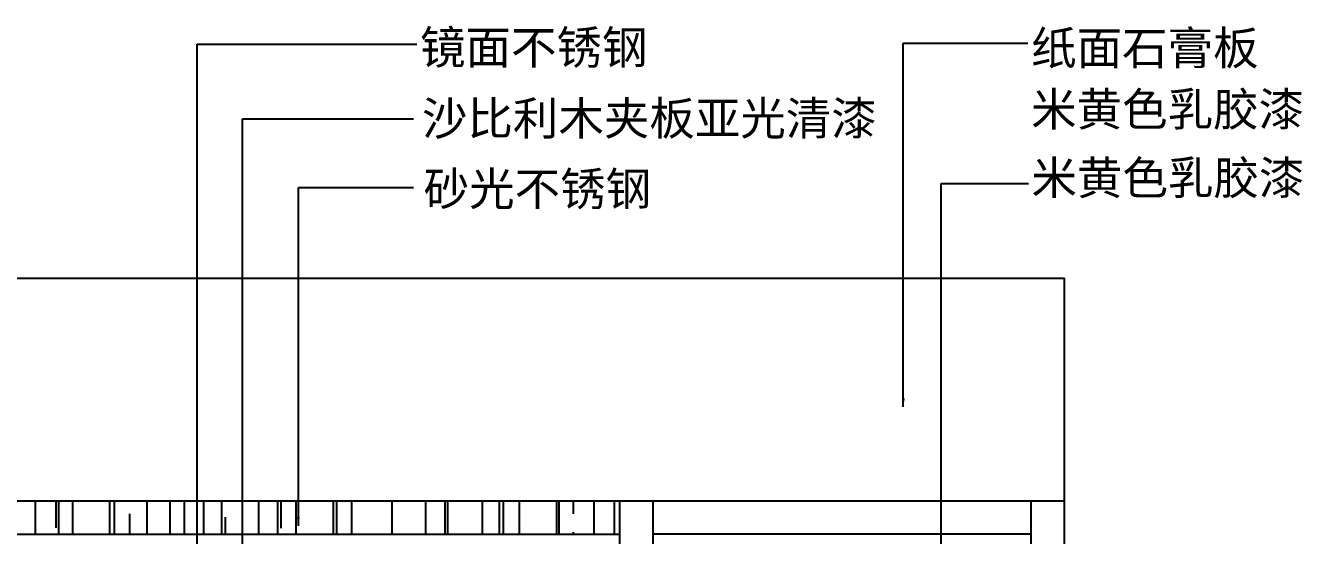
# Model space of a CAD drawing. Extents: x 493 to 4504, y 3788 to 7712.
# Drawn here: x 2207 to 4504, y 6777 to 7694 of the extents above; entities that cross this region are included whole.
import ezdxf

# ---------------------------------------------------------------- set-up
doc = ezdxf.new("R2010")
doc.units = 0
doc.header["$MEASUREMENT"] = 0
doc.layers.get('0').update_dxf_attribs({"linetype": 'CONTINUOUS'})
for name, color, linetype in [('4', 4, 'CONTINUOUS'), ('7', 7, 'CONTINUOUS'), ('BH', 3, 'CONTINUOUS'), ('TEXT', 3, 'CONTINUOUS')]:
    doc.layers.add(name, color=color, linetype=linetype)
doc.styles.add('HZ', font='')
doc.styles.get('HZ').set_extended_font_data('仿宋_GB2312')
doc.dimstyles.get("Standard").update_dxf_attribs({"dimscale": 30, "dimtxt": 2, "dimasz": 0.5, "dimexe": 1, "dimexo": 1, "dimgap": 0.5, "dimtad": 1, "dimdec": 0, "dimtxsty": 'HZ', "dimblk1": 'DOT', "dimblk2": 'DOT', "dimsah": 1, "dimcen": 0, "dimclrd": 256, "dimclre": 256, "dimclrt": 256, "dimazin": 3, "dimtfac": 0.5, "dimtdec": 4, "dimtmove": 0, "dimatfit": 3, "dimtolj": 1, "dimtzin": 0})

# ---------------------------------------------------------------- blocks, each defined once
blk = doc.blocks.new('_DOT')
at = {"color": 0, "linetype": 'BYBLOCK'}
blk.add_line((-0.35, 0), (-1, 0), dxfattribs=at)
at = {"color": 0, "linetype": 'BYBLOCK', "const_width": 0.35}
blk.add_lwpolyline([(-0.175, 0, 1), (0.175, 0, 1)], format="xyb", close=True, dxfattribs=at)

msp = doc.modelspace()

# ---------------------------------------------------------------- hatches: boundary and pattern name
at = {"layer": 'BH', "ltscale": 100}
h = msp.add_hatch(dxfattribs=at)
h.set_pattern_fill('AR-RROOF', color=256, scale=100, angle=90, style=0)
h.set_pattern_definition([(90, (-6333.72, 4189.9), (-100, 220), [1500, -200, 500, -100]), (90, (-6383.72, 4322.9), (-133, -100), [300, -33, 600, -75]), (90, (-6418.72, 4239.896), (-67, 520), [800, -140, 400, -100])])
h.paths.add_polyline_path([(3276, 6779.7), (3276, 6839.7), (1676, 6839.7), (1676, 6779.7)])

# ---------------------------------------------------------------- linework, layer by layer
at = {"layer": '4'}
for p, q in [((876, 7239.7), (4076, 7239.7)), ((4076, 6839.7), (4076, 7239.7)), ((876, 6839.7), (4076, 6839.7)), ((3276, 4439.7), (3276, 6839.7)), ((3336, 4439.7), (3336, 6839.7)), ((4016, 4439.7), (4016, 6839.7)), ((4076, 4439.7), (4076, 6839.7))]:
    msp.add_line(p, q, dxfattribs=at)
at = {"layer": '7'}
for p, q in [((1676, 6779.7), (3276, 6779.7)), ((4016, 6779.7), (3336, 6779.7))]:
    msp.add_line(p, q, dxfattribs=at)

# ---------------------------------------------------------------- texts
at = {"layer": 'TEXT', "style": 'HZ'}
for s, p in [('镜面不锈钢', (2916.3, 7625.1)), ('纸面石膏板', (4015.9, 7623.9)), ('米黄色乳胶漆', (4015.9, 7513.8)), ('沙比利木夹板亚光清漆', (2919.8, 7497.4)), ('米黄色乳胶漆', (4016.5, 7390.5)), ('砂光不锈钢', (2922.9, 7370.6))]:
    msp.add_text(s, height=60, dxfattribs=at).set_placement(p)

# ---------------------------------------------------------------- leaders
at = {"layer": 'TEXT', "ltscale": 100}
for points in [[(2515.5, 6085.6), (2515.5, 7661.1), (2910.6, 7661.1)], [(3785.9, 7008.7), (3785.9, 7662.5), (4010, 7662.5)], [(2597.1, 6423.9), (2597.1, 7526.8), (2904.3, 7526.8)], [(2697.4, 6794.7), (2697.4, 7402.8), (2904.3, 7402.8)], [(3853.7, 6571.4), (3853.7, 7410.4), (4010.9, 7410.4)]]:
    msp.add_leader(points, dimstyle='STANDARD', dxfattribs=at)

doc.saveas('drawing.dxf')
